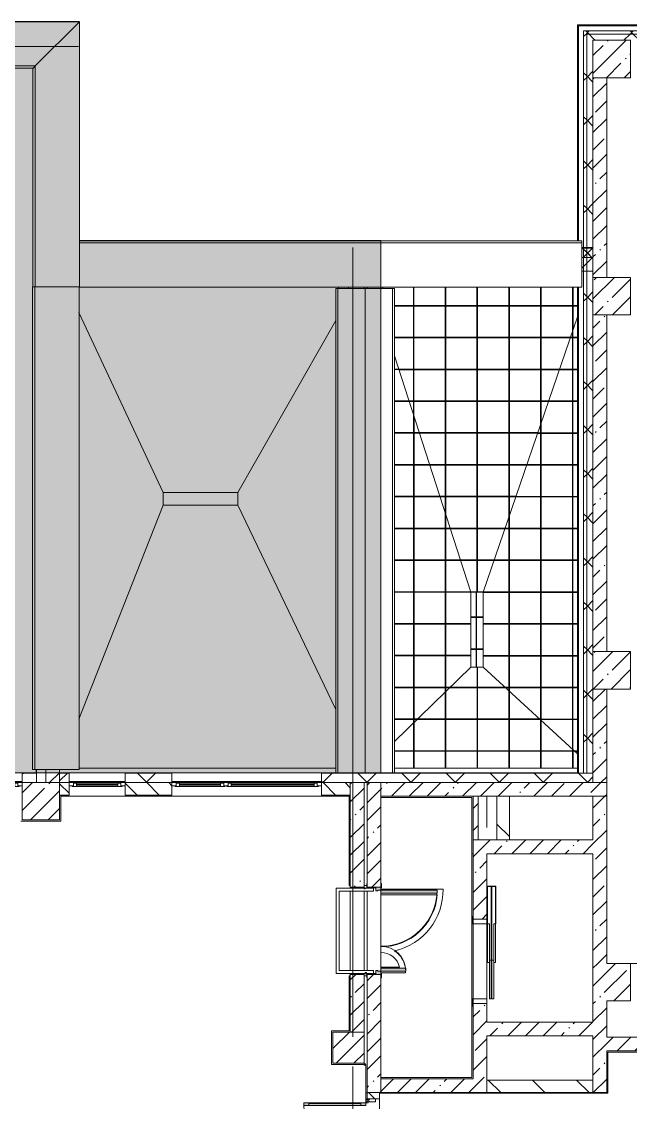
# Model space of a CAD drawing. Header units: millimetres. Extents: x 81382 to 274816, y -8553 to 29000.
# Drawn here: x 180806 to 190566, y 10073 to 27400 of the extents above; entities that cross this region are included whole.
import ezdxf

# ---------------------------------------------------------------- set-up
doc = ezdxf.new("R2010")
doc.units = ezdxf.units.MM
doc.linetypes.add('200_ШТРИХ__ш1_п0_6_', pattern=[800, 500, -300])
doc.linetypes.add('Осевая', pattern=[3175, 635, -476.25, 1587.5, -476.25])
for name, color, linetype, lineweight in [('A-DETL-2', 7, 'Continuous', 5), ('A-DETL-MBND-1', 7, '200_ШТРИХ__ш1_п0_6_', 9), ('A-GENM', 7, 'Continuous', 5), ('A-GLAZ-3', 7, 'Continuous', 5), ('A-GLAZ-CWMG-2', 7, 'Continuous', 5), ('A-ROOF', 7, 'Continuous', 5), ('A-ROOF-PATT', 7, 'Continuous', 5), ('A-WALL', 7, 'Continuous', 9), ('A-WALL-2', 7, 'Continuous', 5), ('I-WALL-2', 7, 'Continuous', 5), ('S-COLS-1', 7, 'Continuous', 5), ('Оси', 7, 'Continuous', 9), ('Оси-2', 7, 'Осевая', 9)]:
    doc.layers.add(name, color=color, linetype=linetype, lineweight=lineweight)
doc.layers.add('A-DETL-GENF-2', color=7, linetype='Continuous', lineweight=9, true_color=0xc0c0c0, transparency=0.4)
for name, color, linetype, lineweight, true_color in [('A-DETL-GENF-3', 7, 'Continuous', 5, 0xaaaaaa), ('A-DETL-GENF-4', 7, 'Continuous', 5, 0xe2e2e2), ('A-DOOR-5', 7, 'Continuous', 5, 0xe2e2e2), ('A-DOOR-6', 7, 'Continuous', 5, 0xaaaaaa), ('A-DOOR-FRAM-4', 7, 'Continuous', 5, 0xe2e2e2), ('A-DOOR-FRAM-6', 7, 'Continuous', 5, 0xaaaaaa), ('A-FLOR-1', 7, 'Continuous', 5, 0xb7b7b7), ('A-FLOR-2', 7, 'Continuous', 5, 0xaaaaaa), ('A-GENM-1', 7, 'Continuous', 5, 0x737373), ('A-WALL-3', 7, 'Continuous', 5, 0x737373), ('A-WALL-4', 7, 'Continuous', 9, 0x737373), ('I-WALL-3', 7, 'Continuous', 5, 0x737373)]:
    doc.layers.add(name, color=color, linetype=linetype, lineweight=lineweight, true_color=true_color)
pattern_1 = [(45, (147806.5, 0), (-353.5534, 353.5534), []), (135, (147806.5, 0), (-353.5534, -353.5534), [])]
pattern_2 = [(45, (147806.5, 0), (-285.123, 285.123), []), (45, (148091.6, 0), (-285.123, 285.123), [504.031, -100.806, 16.764, -84.042])]
pattern_3 = [(135, (147806.5, 0), (-353.5534, -353.5534), [])]

# ---------------------------------------------------------------- blocks, each defined once
blk = doc.blocks.new('парапет1 - парапет-18629556-3_6_3_птичка')
at = {"layer": 'A-GENM'}
blk.add_line((-2411, 27400), (33928, 27400), dxfattribs=at)
at = {"layer": 'A-GENM-1'}
for p, q in [((33926, 27398), (33219, 26691)), ((33928, 27398), (33928, 23147)), ((33219, 26691), (-1702, 26691)), ((33219, 26691), (33183, 26655)), ((33219, 23147), (33219, 26691)), ((-1665, 26654), (33182, 26654)), ((33182, 26654), (33182, 23147)), ((33928, 23147), (33920, 23147))]:
    blk.add_line(p, q, dxfattribs=at)
blk.add_open_spline([(33183, 26655), (33182, 26654), (33182, 26654), (33182, 26654), (33182, 26654)], degree=3, dxfattribs=at)
blk = doc.blocks.new('BSC_Колонна _Прямоугольная - 600х600-V36-3_6_3_птичка')
at = {"layer": 'S-COLS-1'}
h = blk.add_hatch(dxfattribs=at)
h.set_pattern_fill('FP_70', color=256, style=0, pattern_type=2)
h.set_pattern_definition([(45, (-42460, -26800), (-285.123, 285.123), []), (45, (-42174.88, -26800), (-285.123, 285.123), [504.031, -100.806, 16.764, -84.042])])
h.paths.add_polyline_path([(-300, -300), (300, -300), (300, 300), (-300, 300), (-300, 124)])
for p, q in [((300, 300), (-300, 300)), ((-300, 300), (-300, -300)), ((300, -300), (300, 300)), ((-300, -300), (300, -300))]:
    blk.add_line(p, q, dxfattribs=at)
blk = doc.blocks.new('BSC_Колонна _Прямоугольная - 600х600-V41-3_6_3_птичка')
at = {"layer": 'S-COLS-1'}
h = blk.add_hatch(dxfattribs=at)
h.set_pattern_fill('FP_76', color=256, style=0, pattern_type=2)
h.set_pattern_definition([(45, (-42460, -17000), (-285.123, 285.123), []), (45, (-42174.88, -17000), (-285.123, 285.123), [504.031, -100.806, 16.764, -84.042])])
h.paths.add_polyline_path([(-300, -300), (300, -300), (300, 300), (-300, 300)])
for p, q in [((300, 300), (-300, 300)), ((-300, 300), (-300, -300)), ((300, -300), (300, 300)), ((-300, -300), (300, -300))]:
    blk.add_line(p, q, dxfattribs=at)
blk = doc.blocks.new('BSC_Колонна _Прямоугольная - 600х600-V42-3_6_3_птичка')
at = {"layer": 'S-COLS-1'}
h = blk.add_hatch(dxfattribs=at)
h.set_pattern_fill('FP_77', color=256, style=0, pattern_type=2)
h.set_pattern_definition([(45, (-42460, -23000), (-285.123, 285.123), []), (45, (-42174.88, -23000), (-285.123, 285.123), [504.031, -100.806, 16.764, -84.042])])
h.paths.add_polyline_path([(-300, -300), (300, -300), (300, 300), (-300, 300), (-300, 98)])
for p, q in [((300, 300), (-300, 300)), ((-300, 300), (-300, -300)), ((300, -300), (300, 300)), ((-300, -300), (300, -300))]:
    blk.add_line(p, q, dxfattribs=at)
blk = doc.blocks.new('BSC_Колонна _Прямоугольная - 600х600-V56-3_6_3_птичка')
at = {"layer": 'S-COLS-1'}
h = blk.add_hatch(dxfattribs=at)
h.set_pattern_fill('FP_87', color=256, style=0, pattern_type=2)
h.set_pattern_definition([(45, (-33310, -14900), (-285.123, 285.123), []), (45, (-33024.88, -14900), (-285.123, 285.123), [504.031, -100.806, 16.764, -84.042])])
h.paths.add_polyline_path([(-300, -300), (300, -300), (300, 300), (-300, 300), (-300, -1)])
for p, q in [((300, 300), (-300, 300)), ((-300, 300), (-300, -300)), ((300, -300), (300, 300)), ((-300, -300), (300, -300))]:
    blk.add_line(p, q, dxfattribs=at)
blk = doc.blocks.new('110_Дверь_СКБ_2Ст - Д-2 1450x2100h_Лестничная клетка EIS60-31576737-3_6_3_птичка')
at = {"layer": 'A-DOOR-5'}
for points in [[(-587.5, 576.4), (-587.5, 1010), (-637.5, 1010), (-637.5, 110), (-587.5, 110)], [(662.5, 510), (612.5, 510), (612.5, 110), (662.5, 110)], [(712.5, 30), (697.5, 30), (697.5, -110), (712.5, -110)]]:
    blk.add_hatch(color=256, dxfattribs=at).paths.add_polyline_path(points)
h = blk.add_hatch(color=256, dxfattribs=at)
h.paths.add_polyline_path([(712.5, 30), (712.5, 110), (662.5, 110), (662.5, 60), (652.5, 60), (652.5, 30), (671.7, 30)])
h.paths.add_polyline_path([(-627.5, 30), (-627.5, 60), (-637.5, 60), (-637.5, 110), (-687.5, 110), (-687.5, 30)])
at = {"layer": 'A-DOOR-FRAM-4'}
for points in [[(-672.5, 110), (-672.5, 118), (-742.5, 118), (-742.5, 110)], [(-672.5, 30), (-687.5, 30), (-687.5, -110), (-672.5, -110)], [(767.5, 110), (767.5, 118), (697.5, 118), (697.5, 110)], [(-672.5, -110), (-742.5, -110), (-742.5, -118), (-672.5, -118)], [(767.5, -118), (767.5, -110), (697.5, -110), (697.5, -118)]]:
    blk.add_hatch(color=256, dxfattribs=at).paths.add_polyline_path(points)
at = {"layer": 'A-DOOR-6'}
for p, q in [((-637.5, 1010), (-637.5, 110)), ((-587.5, 1010), (-637.5, 1010)), ((-587.5, 110), (-587.5, 1010)), ((662.5, 510), (612.5, 510)), ((612.5, 510), (612.5, 110)), ((662.5, 110), (662.5, 510)), ((-637.5, 110), (-587.5, 110)), ((612.5, 110), (662.5, 110))]:
    blk.add_line(p, q, dxfattribs=at)
for centre, radius, start, end in [((-637.5, 110), 900, 0, 90), ((662.5, 110), 400, 90, 180)]:
    blk.add_arc(centre, radius, start, end, dxfattribs=at)
at = {"layer": 'A-DOOR-FRAM-6'}
for p, q in [((-672.5, 118), (-742.5, 118)), ((-742.5, 118), (-742.5, 110)), ((-742.5, 110), (-672.5, 110)), ((-637.5, 110), (-687.5, 110)), ((-687.5, 110), (-687.5, 30)), ((-687.5, 30), (-627.5, 30)), ((-672.5, 30), (-687.5, 30)), ((-687.5, 30), (-687.5, -110)), ((-672.5, 110), (-672.5, 118)), ((-672.5, -110), (-672.5, 30)), ((-637.5, 60), (-637.5, 110)), ((-627.5, 60), (-637.5, 60)), ((-627.5, 30), (-627.5, 60)), ((662.5, 60), (652.5, 60)), ((652.5, 60), (652.5, 30)), ((652.5, 30), (712.5, 30)), ((662.5, 110), (662.5, 60)), ((712.5, 110), (662.5, 110)), ((767.5, 118), (697.5, 118)), ((697.5, 118), (697.5, 110)), ((697.5, 110), (767.5, 110)), ((712.5, 30), (697.5, 30)), ((697.5, 30), (697.5, -110)), ((712.5, 30), (712.5, 110)), ((712.5, -110), (712.5, 30)), ((767.5, 110), (767.5, 118)), ((-672.5, -110), (-742.5, -110)), ((-742.5, -110), (-742.5, -118)), ((-742.5, -118), (-672.5, -118)), ((-687.5, -110), (-672.5, -110)), ((-672.5, -118), (-672.5, -110)), ((697.5, -110), (712.5, -110)), ((767.5, -110), (697.5, -110)), ((697.5, -110), (697.5, -118)), ((697.5, -118), (767.5, -118)), ((767.5, -118), (767.5, -110))]:
    blk.add_line(p, q, dxfattribs=at)
blk = doc.blocks.new('Gfhfgtnyfz rhsirf 1 - Gfhfgtnyfz rhsirf 3-21026214-3_6_3_птичка')
at = {"layer": 'A-GENM'}
for p, q in [((38780, 23120), (38966, 23120)), ((38966, 23120), (38998, 23120)), ((38966, 15358), (38966, 23120)), ((38998, 23120), (38999, 23120)), ((38999, 15358), (38999, 23120))]:
    blk.add_line(p, q, dxfattribs=at)
at = {"layer": 'A-GENM-1'}
for p, q in [((38057, 23120), (38057, 15358)), ((38057, 23120), (38058, 23120)), ((38058, 23120), (38090, 23120)), ((38090, 23120), (38528, 23120)), ((38090, 23120), (38090, 15358)), ((38528, 23120), (38780, 23120)), ((38528, 15358), (38528, 23120))]:
    blk.add_line(p, q, dxfattribs=at)
blk = doc.blocks.new('парапет6 - парапет-21094616-3_6_3_птичка')
at = {"layer": 'A-GENM-1'}
for p, q in [((33173, 23147), (33173, 15407)), ((33173, 23147), (33174, 23147)), ((33174, 23147), (33211, 23147)), ((33211, 23147), (33920, 23147)), ((33211, 23147), (33211, 15407)), ((33920, 15407), (33920, 23147)), ((33174, 15407), (33173, 15407)), ((33211, 15407), (33174, 15407)), ((33920, 15407), (33211, 15407))]:
    blk.add_line(p, q, dxfattribs=at)
blk = doc.blocks.new('120_Окно_СКБ_1Ст - 120_Окно_СКБ_1Ст 900х2500_h_-20664874-3_6_3_птичка')
at = {"layer": 'A-GLAZ-3'}
for p, q in [((-450, -127), (-450, -57)), ((-450, -57), (-380, -57)), ((450, -57), (-450, -57)), ((-380, -127), (-450, -127)), ((-450, -127), (-400, -127)), ((-380, -127), (-400, -127)), ((-400, -127), (-400, -137)), ((-400, -137), (400, -137)), ((400, -137), (-400, -137)), ((-380, -57), (-380, -127)), ((380, -87), (-380, -87)), ((-380, -87), (-380, -127)), ((-330, -137), (-330, -87)), ((-330, -107), (330, -107)), ((330, -117), (-330, -117)), ((330, -137), (330, -87)), ((380, -127), (380, -57)), ((380, -57), (450, -57)), ((380, -127), (380, -87)), ((450, -127), (380, -127)), ((400, -127), (380, -127)), ((400, -127), (450, -127)), ((400, -137), (400, -127)), ((450, -57), (450, -127))]:
    blk.add_line(p, q, dxfattribs=at)
blk = doc.blocks.new('120_Окно_СКБ_1Ст - 120_Окно_СКБ_1Ст_900х2500_h_-20705657-3_6_3_птичка')
at = {"layer": 'A-GLAZ-3'}
for p, q in [((-450, -127), (-450, -57)), ((-450, -57), (-380, -57)), ((450, -57), (-450, -57)), ((-380, -127), (-450, -127)), ((-450, -127), (-400, -127)), ((-380, -127), (-400, -127)), ((-400, -127), (-400, -137)), ((-400, -137), (400, -137)), ((400, -137), (-400, -137)), ((-380, -57), (-380, -127)), ((380, -87), (-380, -87)), ((-380, -87), (-380, -127)), ((-330, -137), (-330, -87)), ((-330, -107), (330, -107)), ((330, -117), (-330, -117)), ((330, -137), (330, -87)), ((380, -127), (380, -57)), ((380, -57), (450, -57)), ((380, -127), (380, -87)), ((450, -127), (380, -127)), ((400, -127), (380, -127)), ((400, -127), (450, -127)), ((400, -137), (400, -127)), ((450, -57), (450, -127))]:
    blk.add_line(p, q, dxfattribs=at)
blk = doc.blocks.new('120_Окно_СКБ_2Ст - 120_Окно_СКБ_2Ст 2400х2500 _мал створка слева_-22817474-3_6_3_птичка')
at = {"layer": 'A-GLAZ-3'}
for p, q in [((-1130, 127), (-1200, 127)), ((-1200, 127), (-1200, 57)), ((-1200, 127), (-1150, 127)), ((-1200, 57), (-1130, 57)), ((1200, 57), (-1200, 57)), ((-1150, 127), (-1150, 137)), ((-1150, 137), (320, 137)), ((320, 137), (-1150, 137)), ((-1130, 127), (-1150, 127)), ((-1130, 57), (-1130, 127)), ((-1130, 87), (-1130, 127)), ((300, 87), (-1130, 87)), ((-1080, 137), (-1080, 87)), ((250, 117), (-1080, 117)), ((-1080, 107), (250, 107)), ((250, 137), (250, 87)), ((370, 127), (300, 127)), ((300, 127), (300, 57)), ((300, 127), (300, 87)), ((320, 127), (300, 127)), ((300, 57), (370, 57)), ((320, 137), (320, 127)), ((320, 127), (350, 127)), ((350, 127), (350, 137)), ((350, 137), (1150, 137)), ((1150, 137), (350, 137)), ((370, 127), (350, 127)), ((370, 57), (370, 127)), ((370, 87), (370, 127)), ((1130, 87), (370, 87)), ((420, 137), (420, 87)), ((1080, 117), (420, 117)), ((420, 107), (1080, 107)), ((1080, 137), (1080, 87)), ((1200, 127), (1130, 127)), ((1130, 127), (1130, 57)), ((1130, 127), (1130, 87)), ((1150, 127), (1130, 127)), ((1130, 57), (1200, 57)), ((1150, 137), (1150, 127)), ((1150, 127), (1200, 127)), ((1200, 57), (1200, 127))]:
    blk.add_line(p, q, dxfattribs=at)
blk = doc.blocks.new('BSC_Колонна _Прямоугольная - 500х500-V141-3_6_3_птичка')
at = {"layer": 'S-COLS-1'}
h = blk.add_hatch(dxfattribs=at)
h.set_pattern_fill('FP_127', color=256, style=0, pattern_type=2)
h.set_pattern_definition([(45, (-38240, -10950), (-285.123, 285.123), []), (45, (-37954.88, -10950), (-285.123, 285.123), [504.031, -100.806, 16.764, -84.042])])
h.paths.add_polyline_path([(-250, -250), (250, -250), (250, 250), (-250, 250), (-250, 123)])
for p, q in [((250, 250), (-250, 250)), ((-250, 250), (-250, -250)), ((250, -250), (250, 250)), ((-250, -250), (250, -250))]:
    blk.add_line(p, q, dxfattribs=at)
blk = doc.blocks.new('парапет10 - парапет-22960140-3_6_3_птичка')
at = {"layer": 'A-GENM'}
for p, q in [((41980, 23888), (33928, 23888)), ((38760, 23851), (41980, 23851)), ((41980, 23888), (41980, 23887)), ((41980, 23887), (41980, 23851)), ((41980, 23851), (41980, 23142)), ((41980, 23142), (38760, 23142))]:
    blk.add_line(p, q, dxfattribs=at)
at = {"layer": 'A-GENM-1'}
for p, q in [((33928, 23851), (38760, 23851)), ((38760, 23142), (33920, 23142))]:
    blk.add_line(p, q, dxfattribs=at)
blk = doc.blocks.new('DOR_Дверь лифта - 1350х2050h-V152-3_6_3_птичка')
at = {"layer": 'A-DOOR-6'}
for p, q in [((-600, 125), (-720, 125)), ((-720, 125), (-720, 110)), ((-720, 110), (-600, 110)), ((-675, 110), (-675, -110)), ((-600, 110), (-675, 110)), ((-600, 110), (-600, 125)), ((600, 110), (-600, 110)), ((-600, 110), (-600, -110)), ((720, 125), (600, 125)), ((600, 125), (600, 110)), ((600, -110), (600, 110)), ((675, 110), (600, 110)), ((600, 110), (720, 110)), ((675, -110), (675, 110)), ((720, 110), (720, 125)), ((-675, -110), (-600, -110)), ((-600, -110), (600, -110)), ((-600, -150), (-600, -180)), ((20, -150), (-600, -150)), ((-20, -120), (-20, -150)), ((600, -120), (-20, -120)), ((-20, -150), (600, -150)), ((20, -180), (20, -150)), ((600, -110), (675, -110)), ((600, -150), (600, -120)), ((-600, -180), (20, -180)), ((-600, -190), (-600, -220)), ((20, -190), (-600, -190)), ((-600, -220), (20, -220)), ((-20, -220), (-20, -250)), ((600, -220), (-20, -220)), ((-20, -250), (600, -250)), ((20, -220), (20, -190)), ((600, -250), (600, -220))]:
    blk.add_line(p, q, dxfattribs=at)
at = {"layer": 'A-DOOR-FRAM-6'}
for p, q in [((600, -117), (600, -120)), ((1203, -117), (600, -117)), ((600, -120), (1200, -120)), ((1200, -120), (1200, -180)), ((1203, -183), (1203, -117)), ((1200, -180), (20, -180)), ((20, -180), (20, -183)), ((20, -183), (1203, -183)), ((1203, -187), (20, -187)), ((20, -187), (20, -190)), ((20, -190), (1200, -190)), ((600, -250), (600, -253)), ((1200, -250), (600, -250)), ((600, -253), (1203, -253)), ((1200, -190), (1200, -250)), ((1203, -253), (1203, -187))]:
    blk.add_line(p, q, dxfattribs=at)
blk = doc.blocks.new('Дверь_Витражная_остекление_ - ДВН_ДАО_Главный вход_1800 в свету 5-32258809-3_6_3_птичка')
at = {"layer": 'A-DETL-GENF-4'}
for points in [[(-947.5, -56), (-947.5, -20), (-992.5, -20), (-992.5, -1012.5), (-947.5, -1012.5), (-947.5, -225)], [(1042.5, -1012.5), (1042.5, -20), (997.5, -20), (997.5, -1012.5)]]:
    blk.add_hatch(color=256, dxfattribs=at).paths.add_polyline_path(points)
at = {"layer": 'A-DETL-GENF-3'}
for p, q in [((-947.5, -20), (-992.5, -20)), ((-992.5, -1012.5), (-992.5, -20)), ((-947.5, -20), (-992.5, -20)), ((-992.5, -20), (-992.5, -1012.5)), ((-992.5, -100), (-947.5, -100)), ((-982.5, -932.5), (-982.5, -100)), ((-947.5, -1012.5), (-947.5, -20)), ((-947.5, -1012.5), (-947.5, -20)), ((988.5, -932.5), (988.5, -100)), ((997.5, -1012.5), (997.5, -20)), ((997.5, -20), (997.5, -1012.5)), ((1042.5, -100), (997.5, -100)), ((1032.5, -932.5), (1032.5, -100)), ((1042.5, -1012.5), (1042.5, -20)), ((1042.5, -1012.5), (1042.5, -20)), ((-992.5, -932.5), (-947.5, -932.5)), ((-992.5, -1012.5), (-947.5, -1012.5)), ((-992.5, -1012.5), (-947.5, -1012.5)), ((1042.5, -932.5), (997.5, -932.5)), ((1042.5, -1012.5), (997.5, -1012.5)), ((997.5, -1012.5), (1042.5, -1012.5))]:
    blk.add_line(p, q, dxfattribs=at)
at = {"layer": 'A-DOOR-6'}
for p, q in [((-1042.5, 20), (-992.5, 20)), ((-1042.5, -20), (-1042.5, 20)), ((-992.5, 20), (-992.5, -20)), ((992.5, 20), (1042.5, 20)), ((992.5, -20), (992.5, 20)), ((1042.5, 20), (1042.5, -20)), ((-992.5, -20), (-1042.5, -20)), ((-992.5, -1012.5), (-992.5, -20)), ((992.5, -1012.5), (992.5, -20)), ((1042.5, -20), (992.5, -20))]:
    blk.add_line(p, q, dxfattribs=at)
for centre, start, end in [((992.5, -20), 208.98841, 212.15997), ((992.5, -20), 218.4779, 270), ((-992.5, -20), 270, 285.59895)]:
    blk.add_arc(centre, 992.5, start, end, dxfattribs=at)
blk = doc.blocks.new('Прямоугольный импост - Импост структурный с накладкой - 160мм Темный-32469899-3_6_3_птичка')
at = {"layer": 'A-GLAZ-CWMG-2'}
for p, q in [((0, 17), (-50, 17)), ((-50, 17), (-50, 0)), ((-50, 0), (-40, 0)), ((-40, 0), (-40, -40)), ((-10, -40), (-10, 0)), ((-10, 0), (0, 0)), ((0, 0), (0, 17)), ((-40, -40), (-50, -40)), ((-50, -40), (-50, -140)), ((-50, -140), (0, -140)), ((0, -40), (-10, -40)), ((0, -140), (0, -40))]:
    blk.add_line(p, q, dxfattribs=at)

msp = doc.modelspace()

# ---------------------------------------------------------------- hatches: boundary and pattern name
at = {"layer": 'A-DETL-GENF-2'}
msp.add_hatch(color=256, dxfattribs=at).paths.add_polyline_path([(146758.2, 14774.9), (147538.5, 14774.9), (147538.5, 15358), (186566.5, 15358), (186566.5, 23888.3), (181734.6, 23888.3), (181734.6, 27398.1), (145397.4, 27398.1), (145397.4, 14774.9), (145842.9, 14774.9)])
at = {"layer": 'A-ROOF-PATT'}
h = msp.add_hatch(dxfattribs=at)
h.set_pattern_fill('FP_136', color=256, style=0, pattern_type=2)
h.set_pattern_definition([(0, (147821.57, -96.4), (0, 509.904), []), (0, (147821.57, -106.4), (0, 509.904), []), (90, (147826.57, -101.4), (-510, 3e-14), []), (90, (147816.57, -101.4), (-510, 3e-14), [])])
h.paths.add_polyline_path([(188006.5, 18250), (188206.5, 18250), (189716.5, 22668.2), (189716.5, 23141.9), (186596.5, 23141.9), (186596.5, 23120.1), (186785.2, 23120.1), (186785.2, 22038.8), (187500.9, 19818.4)])
h = msp.add_hatch(dxfattribs=at)
h.set_pattern_fill('FP_133', color=256, style=0, pattern_type=2)
h.set_pattern_definition([(270, (147893.1, -106.3), (509.179, 3e-14), []), (270, (147883.1, -106.3), (509.179, 3e-14), []), (0, (147888.1, -111.3), (0, 510), []), (0, (147888.1, -101.3), (0, 510), [])])
h.paths.add_polyline_path([(189716.5, 15660.1), (189716.5, 22668.2), (188206.5, 18250), (188206.5, 17050), (188863.5, 16445.2)])
h = msp.add_hatch(dxfattribs=at)
h.set_pattern_fill('FP_134', color=256, style=0, pattern_type=2)
h.set_pattern_definition([(90, (147888.5, -1125), (-509.077, 3e-14), []), (90, (147898.5, -1125), (-509.077, 3e-14), []), (180, (147893.5, -1120), (-6e-14, -510), []), (180, (147893.5, -1130), (-6e-14, -510), [])])
h.paths.add_polyline_path([(186785.2, 15858.1), (188006.5, 17050), (188006.5, 18250), (186785.2, 22038.8), (186785.2, 16538.7)])
h = msp.add_hatch(dxfattribs=at)
h.set_pattern_fill('FP_137', color=256, style=0, pattern_type=2)
h.set_pattern_definition([(0, (147806.5, 5), (0, 510), []), (0, (147806.5, -5), (0, 510), []), (90, (147811.5, 0), (-510, 3e-14), []), (90, (147801.5, 0), (-510, 3e-14), [])])
h.paths.add_polyline_path([(188206.5, 17050), (188206.5, 18250), (188006.5, 18250), (188006.5, 17050)])
h = msp.add_hatch(dxfattribs=at)
h.set_pattern_fill('FP_135', color=256, style=0, pattern_type=2)
h.set_pattern_definition([(180, (147822.43, -79.3), (-6e-14, -509.031), []), (180, (147822.43, -69.3), (-6e-14, -509.031), []), (270, (147817.43, -74.3), (510, 3e-14), []), (270, (147827.43, -74.3), (510, 3e-14), [])])
h.paths.add_polyline_path([(187032.8, 15430), (189716.5, 15430), (189716.5, 15660.1), (188206.5, 17050), (188006.5, 17050), (186785.2, 15858.1), (186785.2, 15430)])
at = {"layer": 'A-WALL-2'}
h = msp.add_hatch(dxfattribs=at)
h.set_pattern_fill('FP_67', color=256, style=0, pattern_type=2)
h.set_pattern_definition(pattern_1)
h.paths.add_polyline_path([(189816.5, 15350), (189866.5, 15350), (189866.5, 27250), (189816.5, 27250), (189816.5, 15358)])
h = msp.add_hatch(dxfattribs=at)
h.set_pattern_fill('FP_67', color=256, style=0, pattern_type=2)
h.set_pattern_definition(pattern_1)
h.paths.add_polyline_path([(232376.5, 27200), (232376.5, 27250), (228156.5, 27250), (228156.5, 27200), (232341.8, 27200)])
h.paths.add_polyline_path([(224156.5, 27200), (225056.5, 27200), (225056.5, 27250), (224156.5, 27250)])
h.paths.add_polyline_path([(220716.5, 27200), (222056.5, 27200), (222056.5, 27250), (220716.5, 27250)])
h.paths.add_polyline_path([(210831.5, 27200), (214916.5, 27200), (214916.5, 27250), (210666.5, 27250), (210666.5, 27200)])
h.paths.add_polyline_path([(209000.8, 27200), (209766.5, 27200), (209766.5, 27250), (207666.5, 27250), (207666.5, 27200), (208085.5, 27200)])
h.paths.add_polyline_path([(217416.5, 27200), (218616.5, 27200), (218616.5, 27250), (217416.5, 27250)])
h.paths.add_polyline_path([(201678.2, 27200), (202566.5, 27200), (202566.5, 27250), (201066.5, 27250), (201066.5, 27200)])
h.paths.add_polyline_path([(198566.5, 27200), (198566.5, 27250), (197466.8, 27250), (197466.8, 27200), (198016.8, 27200)])
h.paths.add_polyline_path([(205666.5, 27200), (206766.5, 27200), (206766.5, 27250), (205666.5, 27250)])
h.paths.add_polyline_path([(190694.2, 27200), (192366.5, 27200), (192366.5, 27250), (189866.5, 27250), (189866.5, 27200), (189966.5, 27200)])
h.paths.add_polyline_path([(195466.5, 27200), (196566.8, 27200), (196566.8, 27250), (195466.5, 27250)])
h = msp.add_hatch(dxfattribs=at)
h.set_pattern_fill('FP_67', color=256, style=0, pattern_type=2)
h.set_pattern_definition(pattern_1)
h.paths.add_polyline_path([(189966.5, 15350), (189966.5, 27200), (189866.5, 27200), (189866.5, 15350)])
h = msp.add_hatch(dxfattribs=at)
h.set_pattern_fill('FP_67', color=256, style=0, pattern_type=2)
h.set_pattern_definition(pattern_1)
h.paths.add_polyline_path([(232376.5, 27100), (232376.5, 27200), (228156.5, 27200), (228156.5, 27100), (232341.8, 27100)])
h.paths.add_polyline_path([(214492.8, 27100), (214916.5, 27100), (214916.5, 27200), (210666.5, 27200), (210666.5, 27100), (210831.5, 27100)])
h.paths.add_polyline_path([(217416.5, 27100), (218616.5, 27100), (218616.5, 27200), (217416.5, 27200)])
h.paths.add_polyline_path([(222056.5, 27100), (222056.5, 27200), (220716.5, 27200), (220716.5, 27100), (221815.5, 27100)])
h.paths.add_polyline_path([(224156.5, 27100), (225056.5, 27100), (225056.5, 27200), (224156.5, 27200)])
h.paths.add_polyline_path([(209000.8, 27100), (209766.5, 27100), (209766.5, 27200), (207666.5, 27200), (207666.5, 27100), (208085.5, 27100)])
h.paths.add_polyline_path([(206766.5, 27100), (206766.5, 27200), (205666.5, 27200), (205666.5, 27100), (206254.8, 27100)])
h.paths.add_polyline_path([(201678.2, 27100), (202566.5, 27100), (202566.5, 27200), (201066.5, 27200), (201066.5, 27100)])
h.paths.add_polyline_path([(190694.2, 27100), (192366.5, 27100), (192366.5, 27200), (189966.5, 27200), (189966.5, 27100), (190566.5, 27100)])
h.paths.add_polyline_path([(195466.5, 27100), (196566.8, 27100), (196566.8, 27200), (195466.5, 27200)])
h.paths.add_polyline_path([(198566.5, 27100), (198566.5, 27200), (197466.8, 27200), (197466.8, 27100), (198016.8, 27100)])
h = msp.add_hatch(dxfattribs=at)
h.set_pattern_fill('FP_67', color=256, style=0, pattern_type=2)
h.set_pattern_definition(pattern_1)
h.paths.add_polyline_path([(189966.5, 23620), (189966.5, 23770), (189786.5, 23770), (189786.5, 23620)])
h = msp.add_hatch(dxfattribs=at)
h.set_pattern_fill('FP_67', color=256, style=0, pattern_type=2)
h.set_pattern_definition(pattern_1)
h.paths.add_polyline_path([(189966.5, 15200), (189966.5, 15350), (185616.5, 15350), (185616.5, 15200), (188863.5, 15200)])
h.paths.add_polyline_path([(177879.5, 15200), (179916.5, 15200), (179916.5, 15350), (177823.5, 15349), (177823.5, 15288), (177816.5, 15285), (177043.5, 15288), (177043.5, 15350), (173416.7, 15349), (173416.7, 15288), (173409.7, 15285), (172236.7, 15288), (172236.7, 15350), (167596.5, 15349), (167596.5, 15288), (167589.5, 15285), (166816.5, 15288), (166816.5, 15350), (162589.5, 15349), (162589.5, 15288), (162582.5, 15285), (162409.5, 15288), (162409.3, 15350), (160666.5, 15350), (160666.5, 15200), (177823.5, 15200)])
h.paths.add_polyline_path([(183216.5, 15200), (183216.5, 15350), (182466.5, 15350), (182466.5, 15200)])
h.paths.add_polyline_path([(181540.8, 15200), (181566.5, 15200), (181566.5, 15350), (181416.5, 15350), (181416.5, 15200)])
h.paths.add_polyline_path([(153966.5, 15200), (154566.5, 15200), (154566.5, 15350), (147846.5, 15350), (147846.5, 15293), (147696.5, 15293), (147696.5, 15200), (152466.5, 15200)])
h.paths.add_polyline_path([(157566.5, 15200), (157566.5, 15350), (156966.5, 15350), (156966.5, 15200), (157284.5, 15200)])
h.paths.add_polyline_path([(155911.5, 15200), (156066.5, 15200), (156066.5, 15350), (155466.5, 15350), (155466.5, 15200)])
h.paths.add_polyline_path([(180816.5, 15200), (181046.5, 15200), (181041.5, 15350), (180816.5, 15350)])
h = msp.add_hatch(dxfattribs=at)
h.set_pattern_fill('FP_65', color=256, style=0, pattern_type=2)
h.set_pattern_definition([(135, (147806.5, 0), (-176.7767, -176.7767), [])])
h.paths.add_polyline_path([(185659.8, 15000), (186076.5, 15000), (186076.5, 15200), (185616.5, 15200), (185616.5, 15000)])
h.paths.add_polyline_path([(181416.5, 15000), (181566.5, 15000), (181566.5, 15200), (181416.5, 15200)])
h.paths.add_polyline_path([(182466.5, 15000), (183216.5, 15000), (183216.5, 15200), (182466.5, 15200)])
at = {"layer": 'I-WALL-2'}
h = msp.add_hatch(dxfattribs=at)
h.set_pattern_fill('FP_63', color=256, style=0, pattern_type=2)
h.set_pattern_definition(pattern_2)
h.paths.add_polyline_path([(189966.5, 15200), (190186.5, 15200), (190186.5, 16700), (189966.5, 16700), (189966.5, 15445.5)])
h.paths.add_polyline_path([(189966.5, 17300), (190186.5, 17300), (190186.5, 22700), (189966.5, 22700), (189966.5, 17632)])
h.paths.add_polyline_path([(189966.5, 23300), (190186.5, 23300), (190186.5, 26500), (189966.5, 26500), (189966.5, 23400)])
h = msp.add_hatch(dxfattribs=at)
h.set_pattern_fill('FP_63', color=256, style=0, pattern_type=2)
h.set_pattern_definition(pattern_2)
h.paths.add_polyline_path([(189786.5, 23400), (189966.5, 23400), (189966.5, 23620), (189786.5, 23620)])
h = msp.add_hatch(dxfattribs=at)
h.set_pattern_fill('FP_67', color=256, style=0, pattern_type=2)
h.set_pattern_definition(pattern_1)
h.paths.add_polyline_path([(181046.5, 15358), (181196.5, 15358), (181196.5, 15407.3), (181046.5, 15407.3)])
h = msp.add_hatch(dxfattribs=at)
h.set_pattern_fill('FP_67', color=256, style=0, pattern_type=2)
h.set_pattern_definition(pattern_1)
h.paths.add_polyline_path([(181083.2, 15200), (181196.5, 15200), (181196.5, 15358), (181046.5, 15358), (181046.5, 15200)])
h = msp.add_hatch(dxfattribs=at)
h.set_pattern_fill('FP_63', color=256, style=0, pattern_type=2)
h.set_pattern_definition(pattern_2)
h.paths.add_polyline_path([(181196.5, 15358), (181416.5, 15358), (181416.5, 15407.3), (181196.5, 15407.3)])
h = msp.add_hatch(dxfattribs=at)
h.set_pattern_fill('FP_63', color=256, style=0, pattern_type=2)
h.set_pattern_definition(pattern_2)
h.paths.add_polyline_path([(181196.5, 15200), (181416.5, 15200), (181416.5, 15358), (181196.5, 15358)])
h = msp.add_hatch(dxfattribs=at)
h.set_pattern_fill('FP_63', color=256, style=0, pattern_type=2)
h.set_pattern_definition(pattern_2)
h.paths.add_polyline_path([(186076.5, 11200), (186296.5, 11200), (186296.5, 12125), (186076.5, 12125)])
h.paths.add_polyline_path([(186296.5, 13525), (186296.5, 15200), (186076.5, 15200), (186076.5, 13525)])
h = msp.add_hatch(dxfattribs=at)
h.set_pattern_fill('FP_63', color=256, style=0, pattern_type=2)
h.set_pattern_definition(pattern_2)
h.paths.add_polyline_path([(186566.5, 10230), (186566.5, 12125), (186346.5, 12125), (186346.5, 10230), (186546.5, 10230)])
h.paths.add_polyline_path([(186516.5, 13525), (186566.5, 13525), (186566.5, 15200), (186346.5, 15200), (186346.5, 13525), (186486.5, 13525)])
h = msp.add_hatch(dxfattribs=at)
h.set_pattern_fill('FP_63', color=256, style=0, pattern_type=2)
h.set_pattern_definition(pattern_2)
h.paths.add_polyline_path([(188626.5, 14980), (190186.5, 14980), (190186.5, 15200), (186566.5, 15200), (186566.5, 14980), (188426.5, 14980)])
h = msp.add_hatch(dxfattribs=at)
h.set_pattern_fill('FP_68', color=256, style=0, pattern_type=2)
h.set_pattern_definition([(45, (147806.5, 0), (-176.7767, 176.7767), [])])
h.paths.add_polyline_path([(188126.5, 14280), (188126.5, 14980), (188046.5, 14980), (188046.5, 14280)])
h = msp.add_hatch(dxfattribs=at)
h.set_pattern_fill('FP_66', color=256, style=0, pattern_type=2)
h.set_pattern_definition(pattern_3)
h.paths.add_polyline_path([(188626.5, 14280), (188626.5, 14980), (188426.5, 14980), (188426.5, 14280)])
h = msp.add_hatch(dxfattribs=at)
h.set_pattern_fill('FP_63', color=256, style=0, pattern_type=2)
h.set_pattern_definition(pattern_2)
h.paths.add_polyline_path([(189966.5, 10230), (190186.5, 10230), (190186.5, 11700), (189966.5, 11700), (189966.5, 10430)])
h.paths.add_polyline_path([(190186.5, 12300), (190186.5, 14980), (189966.5, 14980), (189966.5, 12300)])
h = msp.add_hatch(dxfattribs=at)
h.set_pattern_fill('FP_63', color=256, style=0, pattern_type=2)
h.set_pattern_definition(pattern_2)
h.paths.add_polyline_path([(188266.5, 10230), (188266.5, 11660), (188046.5, 11660), (188046.5, 10230)])
h.paths.add_polyline_path([(188266.5, 13010), (188266.5, 14280), (188046.5, 14280), (188046.5, 13010)])
h = msp.add_hatch(dxfattribs=at)
h.set_pattern_fill('FP_63', color=256, style=0, pattern_type=2)
h.set_pattern_definition(pattern_2)
h.paths.add_polyline_path([(189966.5, 14060), (189966.5, 14280), (188266.5, 14280), (188266.5, 14060), (188863.5, 14060)])
h = msp.add_hatch(dxfattribs=at)
h.set_pattern_fill('FP_63', color=256, style=0, pattern_type=2)
h.set_pattern_definition(pattern_2)
h.paths.add_polyline_path([(189966.5, 11140), (189966.5, 11360), (188266.5, 11360), (188266.5, 11140), (188863.5, 11140)])
h = msp.add_hatch(dxfattribs=at)
h.set_pattern_fill('FP_63', color=256, style=0, pattern_type=2)
h.set_pattern_definition(pattern_2)
h.paths.add_polyline_path([(192566.5, 10900), (192566.5, 11120), (190186.5, 11120), (190186.5, 10900), (192524.8, 10900)])
h = msp.add_hatch(dxfattribs=at)
h.set_pattern_fill('FP_63', color=256, style=0, pattern_type=2)
h.set_pattern_definition(pattern_2)
h.paths.add_polyline_path([(188046.5, 10230), (188046.5, 10450), (186566.5, 10450), (186566.5, 10230), (187032.8, 10230)])
h = msp.add_hatch(dxfattribs=at)
h.set_pattern_fill('FP_66', color=256, style=0, pattern_type=2)
h.set_pattern_definition(pattern_3)
h.paths.add_polyline_path([(189966.5, 10230), (189966.5, 10430), (188266.5, 10430), (188266.5, 10230), (188863.5, 10230)])
h = msp.add_hatch(dxfattribs=at)
h.set_pattern_fill('FP_66', color=256, style=0, pattern_type=2)
h.set_pattern_definition(pattern_3)
h.paths.add_polyline_path([(186346.5, 7900), (186546.5, 7900), (186546.5, 8000), (186346.5, 8000)])
h.paths.add_polyline_path([(186546.5, 10130), (186546.5, 10230), (186346.5, 10230), (186346.5, 10130)])
at = {"layer": 'S-COLS-1'}
h = msp.add_hatch(dxfattribs=at)
h.set_pattern_fill('FP_63', color=256, style=0, pattern_type=2)
h.set_pattern_definition(pattern_2)
h.paths.add_polyline_path([(190186.5, 11700), (190566.5, 11700), (190566.5, 12300), (189966.5, 12300), (189966.5, 11700)])

# ---------------------------------------------------------------- linework, layer by layer
at = {"layer": 'A-DETL-2'}
for p, q in [((181734.6, 27398.1), (145397.4, 27398.1)), ((181734.6, 23888.3), (181734.6, 27398.1)), ((186566.5, 23888.3), (181734.6, 23888.3)), ((186566.5, 15358), (186566.5, 23888.3)), ((147538.5, 15358), (186566.5, 15358))]:
    msp.add_line(p, q, dxfattribs=at)
at = {"layer": 'A-DETL-MBND-1'}
msp.add_line((188266.5, 14980), (188266.5, 14280), dxfattribs=at)
at = {"layer": 'A-FLOR-1'}
for p, q in [((181726.1, 22736.6), (183073.5, 19850)), ((184273.5, 19850), (185843.9, 22605.7)), ((183073.5, 19850), (184273.5, 19850)), ((183073.5, 19650), (183073.5, 19850)), ((184273.5, 19650), (184273.5, 19850)), ((181726.1, 16218.6), (183073.5, 19650)), ((184273.5, 19650), (183073.5, 19650)), ((185844, 16374), (184273.5, 19650)), ((185844.6, 15430), (181726.1, 15430))]:
    msp.add_line(p, q, dxfattribs=at)
at = {"layer": 'A-FLOR-2'}
for p, q in [((181436.5, 14980), (181436.5, 14580)), ((186056.5, 13550), (186056.5, 14980)), ((188026.5, 14960), (186566.5, 14960)), ((188026.5, 10470), (188026.5, 14960)), ((181436.5, 14580), (180796.5, 14580)), ((188046.5, 14060), (188026.5, 14060)), ((186076.5, 13550), (186056.5, 13550)), ((186338.5, 13550), (186296.5, 13550)), ((186296, 13508.5), (185847.9, 13508.5)), ((185847.9, 13508.5), (185847.9, 12138.5)), ((185897.9, 12188.5), (185897.9, 13458.5)), ((185897.9, 13458.5), (186447.9, 13458.5)), ((186447.9, 13508.5), (186316, 13508.5)), ((186447.9, 13458.5), (186447.9, 13508.5)), ((187562.7, 13491.9), (186567.9, 13491.9)), ((186567.9, 13491.9), (186567.9, 13475)), ((186567.9, 13425), (186567.9, 13401.9)), ((186567.9, 13401.9), (187470.2, 13401.9)), ((186567.9, 12567), (186567.9, 12477)), ((185847.9, 12138.5), (186316, 12138.5)), ((186447.9, 12188.5), (185897.9, 12188.5)), ((186447.9, 12140), (186447.9, 12188.5)), ((186865, 12240.8), (186567.9, 12240.8)), ((186567.9, 12240.8), (186567.9, 12225)), ((186567.9, 12175), (186567.9, 12150.8)), ((186567.9, 12150.8), (186962.3, 12150.8)), ((195966.5, 12300), (190566.5, 12300)), ((186056.5, 11220), (186056.5, 12100)), ((186056.5, 12100), (186076.5, 12100)), ((186296.5, 12100), (186338.5, 12100)), ((185776.5, 10680), (185776.5, 11220)), ((185776.5, 11220), (186056.5, 11220)), ((203604.3, 10880), (190206.5, 10880)), ((190206.5, 10880), (190206.5, 10220)), ((186301, 10680), (185776.5, 10680)), ((186326.5, 10129.4), (186326.5, 10680)), ((186566.5, 10470), (188026.5, 10470)), ((186346.5, 10220), (186326, 10220)), ((186326, 10220), (186326, 10129.7)), ((190206.5, 10220), (186546.5, 10220))]:
    msp.add_line(p, q, dxfattribs=at)
for centre, radius, start, end in [((186567.9, 13472), 905, 270, 355.56313), ((186567.9, 13472), 995, 282.67054, 1.1511), ((186567.9, 12172), 305, 13.0427, 90), ((186567.9, 12172), 395, 7.73102, 56.45952), ((186567.9, 12172), 395, 356.92799, 0.44718)]:
    msp.add_arc(centre, radius, start, end, dxfattribs=at)
at = {"layer": 'A-ROOF'}
for p, q in [((189716.5, 22668.2), (188206.5, 18250)), ((188006.5, 18250), (186784.8, 22039.9)), ((188006.5, 17050), (188006.5, 18250)), ((188006.5, 18250), (188206.5, 18250)), ((188206.5, 18250), (188206.5, 17050)), ((186784.2, 15857.1), (188006.5, 17050)), ((188206.5, 17050), (188006.5, 17050)), ((188206.5, 17050), (189717, 15659.6)), ((189716.6, 15430), (186784.2, 15430))]:
    msp.add_line(p, q, dxfattribs=at)
at = {"layer": 'A-WALL'}
for p, q in [((189736.5, 27330), (189736.5, 23887.4)), ((192366.5, 27330), (189736.5, 27330)), ((189816.5, 27250), (189816.5, 15350)), ((192366.5, 27250), (189816.5, 27250)), ((189866.5, 27200), (189866.5, 15350)), ((192366.5, 27200), (189866.5, 27200)), ((189966.5, 23773), (189786.5, 23773)), ((189966.5, 23770), (189786.5, 23770)), ((189736.5, 23141.9), (189736.5, 15350)), ((181039.5, 15353), (180816.5, 15353)), ((181046.5, 15350), (180816.5, 15350)), ((181039.5, 15358), (181039.5, 15350)), ((181046.5, 15407.3), (181046.5, 15200)), ((181196.5, 15407.3), (181196.5, 15200)), ((181416.5, 15358), (181416.5, 15200)), ((181566.5, 15353), (181416.5, 15353)), ((181566.5, 15350), (181416.5, 15350)), ((183216.5, 15353), (182466.5, 15353)), ((183216.5, 15350), (182466.5, 15350)), ((189736.5, 15353), (185616.5, 15353)), ((189966.5, 15350), (185616.5, 15350)), ((189716.5, 15358), (189736.5, 15358)), ((181566.5, 15200), (181416.5, 15200)), ((183216.5, 15200), (182466.5, 15200)), ((186076.5, 15200), (185616.5, 15200)), ((188126.5, 14980), (188046.5, 14980)), ((188626.5, 14980), (188426.5, 14980)), ((188426.5, 14280), (188626.5, 14280)), ((186566.5, 10230), (186566.5, 10450)), ((188266.5, 10430), (188266.5, 10230)), ((189966.5, 10230), (189966.5, 10430)), ((186546.5, 10230), (186346.5, 10230))]:
    msp.add_line(p, q, dxfattribs=at)
at = {"layer": 'A-WALL-2'}
for p, q in [((189716.5, 27350), (197466.8, 27350)), ((189716.5, 27350), (189716.5, 23887.4)), ((189966.5, 23400), (189966.5, 26500)), ((189966.5, 23778), (189786.5, 23778)), ((189966.5, 23620), (189966.5, 23778)), ((189966.5, 23620), (189966.5, 23620)), ((189716.5, 23141.9), (189716.5, 15358)), ((189966.5, 15200), (189966.5, 16700)), ((180816.5, 15358), (180816.5, 15200)), ((181566.5, 15000), (181566.5, 15358)), ((189716.5, 15358), (182466.5, 15358)), ((182466.5, 15358), (182466.5, 15000)), ((183216.5, 15000), (183216.5, 15358)), ((185616.5, 15358), (185616.5, 15000)), ((178416.5, 15200), (180816.5, 15200)), ((183216.5, 15200), (181416.5, 15200)), ((185616.5, 15200), (189966.5, 15200)), ((186076.5, 15000), (186076.5, 15200)), ((181416.5, 15000), (181566.5, 15000)), ((182466.5, 15000), (183216.5, 15000)), ((185616.5, 15000), (186076.5, 15000)), ((186316, 13514), (186296, 13514)), ((186296, 13514), (186296, 13494)), ((186296, 13494), (186316, 13494)), ((186316, 13494), (186316, 13514)), ((186336, 12156), (186316, 12156)), ((186316, 12156), (186316, 12136)), ((186316, 12136), (186336, 12136)), ((186336, 12136), (186336, 12156)), ((186301, 10689), (186301, 10669)), ((186321, 10689), (186301, 10689)), ((186301, 10669), (186321, 10669)), ((186321, 10669), (186321, 10689))]:
    msp.add_line(p, q, dxfattribs=at)
at = {"layer": 'A-WALL-3'}
for p, q in [((181039.5, 15358), (177893.5, 15358)), ((181416.5, 15358), (182466.5, 15358))]:
    msp.add_line(p, q, dxfattribs=at)
at = {"layer": 'A-WALL-4'}
msp.add_line((181041.5, 15350), (181041.5, 15407.3), dxfattribs=at)
at = {"layer": 'I-WALL-2'}
for p, q in [((190186.5, 23300), (190186.5, 26500)), ((189966.5, 23620), (189786.5, 23620)), ((189786.5, 23400), (189966.5, 23400)), ((189966.5, 23400), (189966.5, 23300)), ((186596.5, 23141.9), (186596.5, 23120.1)), ((189966.5, 22700), (189966.5, 17300)), ((190186.5, 17300), (190186.5, 22700)), ((190186.5, 15200), (190186.5, 16700)), ((183216.5, 15200), (185616.5, 15200)), ((186296.5, 13513.5), (186296.5, 15200)), ((186346.5, 15200), (186346.5, 13580)), ((190186.5, 15200), (186566.5, 15200)), ((186566.5, 13580), (186566.5, 15200)), ((190186.5, 14980), (190186.5, 15200)), ((181436.5, 15000), (181436.5, 14980)), ((186076.5, 14980), (181436.5, 14980)), ((186076.5, 15000), (186076.5, 13508.5)), ((186566.5, 14980), (188046.5, 14980)), ((188046.5, 14980), (188046.5, 13010)), ((188126.5, 14980), (188426.5, 14980)), ((188126.5, 14280), (188126.5, 14980)), ((188426.5, 14980), (188426.5, 14280)), ((188626.5, 14980), (190186.5, 14980)), ((188626.5, 14280), (188626.5, 14980)), ((190186.5, 14980), (189966.5, 14980)), ((189966.5, 14980), (189966.5, 14280)), ((190186.5, 12300), (190186.5, 14980)), ((188046.5, 14280), (188426.5, 14280)), ((189966.5, 14280), (188626.5, 14280)), ((188266.5, 13010), (188266.5, 14060)), ((188266.5, 14060), (189966.5, 14060)), ((189966.5, 14060), (189966.5, 12300)), ((186076.5, 13525), (186296.5, 13525)), ((186076.5, 12188.5), (186076.5, 13458.5)), ((186296.5, 13458.5), (186296.5, 12188.5)), ((186346.5, 12188.5), (186346.5, 13458.5)), ((186566.5, 13425), (186566.5, 12225)), ((188046.5, 13010), (188266.5, 13010)), ((186076.5, 12138.5), (186076.5, 11200)), ((186296.5, 11200), (186296.5, 12138.5)), ((186296.5, 12125), (186076.5, 12125)), ((186346.5, 12070), (186346.5, 10230)), ((186566.5, 10450), (186566.5, 12070)), ((188046.5, 11660), (188046.5, 10450)), ((188266.5, 11660), (188046.5, 11660)), ((188266.5, 11360), (188266.5, 11660)), ((189966.5, 11700), (189966.5, 11360)), ((190186.5, 11120), (190186.5, 11700)), ((189966.5, 11360), (188266.5, 11360)), ((188266.5, 10430), (188266.5, 11140)), ((188266.5, 11140), (189966.5, 11140)), ((189966.5, 11140), (189966.5, 10430)), ((192566.5, 11120), (190186.5, 11120)), ((190186.5, 10230), (190186.5, 10900)), ((190186.5, 10900), (203554.3, 10900)), ((188046.5, 10450), (186566.5, 10450)), ((189966.5, 10430), (188266.5, 10430)), ((186346.5, 10230), (186346.5, 10120)), ((186546.5, 10230), (188266.5, 10230)), ((186546.5, 10230), (186546.5, 7900)), ((188266.5, 10230), (190186.5, 10230)), ((186346.5, 10130), (186546.5, 10130))]:
    msp.add_line(p, q, dxfattribs=at)
at = {"layer": 'I-WALL-3'}
for p, q in [((185889.5, 23120.1), (185889.5, 23141.9)), ((186046.5, 23141.9), (186046.5, 23120.1)), ((186296.5, 23141.9), (186296.5, 23120.1)), ((186346.5, 23120.1), (186346.5, 23141.9)), ((181039.5, 15407.3), (181039.5, 15358)), ((181416.5, 15358), (181416.5, 15407.3))]:
    msp.add_line(p, q, dxfattribs=at)
at = {"layer": 'S-COLS-1'}
for p, q in [((189966.5, 12300), (189966.5, 11700)), ((190566.5, 12300), (190186.5, 12300)), ((190566.5, 11700), (190566.5, 12300)), ((190186.5, 11700), (190566.5, 11700))]:
    msp.add_line(p, q, dxfattribs=at)
at = {"layer": 'Оси'}
for p, q in [((169216.5, 27000), (181716.5, 27000)), ((186116.5, 11277.7), (186116.5, 23777.7))]:
    msp.add_line(p, q, dxfattribs=at)
at = {"layer": 'Оси-2'}
msp.add_line((186116.5, 7947.2), (186116.5, 11277.7), dxfattribs=at)

# ---------------------------------------------------------------- block references
at = {"layer": 'A-DOOR-6'}
for name, p, rotation in [('110_Дверь_СКБ_2Ст - Д-2 1450x2100h_Лестничная клетка EIS60-31576737-3_6_3_птичка', (186456.5, 12837.5), 269.9999999999999), ('DOR_Дверь лифта - 1350х2050h-V152-3_6_3_птичка', (188156.5, 12335), 90), ('Дверь_Витражная_остекление_ - ДВН_ДАО_Главный вход_1800 в свету 5-32258809-3_6_3_птичка', (186342.5, 9072.5), 269.9999999999999)]:
    msp.add_blockref(name, p, dxfattribs=dict(at, rotation=rotation))
at = {"layer": 'A-GENM'}
for name, p in [('парапет1 - парапет-18629556-3_6_3_птичка', (147806.5, 0)), ('парапет10 - парапет-22960140-3_6_3_птичка', (147806.5, 0)), ('Gfhfgtnyfz rhsirf 1 - Gfhfgtnyfz rhsirf 3-21026214-3_6_3_птичка', (147786.5, 0))]:
    msp.add_blockref(name, p, dxfattribs=at)
at = {"layer": 'A-GENM-1'}
msp.add_blockref('парапет6 - парапет-21094616-3_6_3_птичка', (147806.5, 0), dxfattribs=at)
at = {"layer": 'A-GLAZ-3'}
for name, p in [('120_Окно_СКБ_1Ст - 120_Окно_СКБ_1Ст_900х2500_h_-20705657-3_6_3_птичка', (180366.5, 15275)), ('120_Окно_СКБ_1Ст - 120_Окно_СКБ_1Ст 900х2500_h_-20664874-3_6_3_птичка', (182016.5, 15275))]:
    msp.add_blockref(name, p, dxfattribs=at)
at = {"layer": 'A-GLAZ-3', "rotation": 180}
msp.add_blockref('120_Окно_СКБ_2Ст - 120_Окно_СКБ_2Ст 2400х2500 _мал створка слева_-22817474-3_6_3_птичка', (184416.5, 15275), dxfattribs=at)
at = {"layer": 'A-GLAZ-CWMG-2', "rotation": 89.99999999999993}
msp.add_blockref('Прямоугольный импост - Импост структурный с накладкой - 160мм Темный-32469899-3_6_3_птичка', (186342.5, 10130), dxfattribs=at)
at = {"layer": 'S-COLS-1'}
for name, p in [('BSC_Колонна _Прямоугольная - 600х600-V36-3_6_3_птичка', (190266.5, 26800)), ('BSC_Колонна _Прямоугольная - 600х600-V42-3_6_3_птичка', (190266.5, 23000)), ('BSC_Колонна _Прямоугольная - 600х600-V41-3_6_3_птичка', (190266.5, 17000)), ('BSC_Колонна _Прямоугольная - 600х600-V56-3_6_3_птичка', (181116.5, 14900)), ('BSC_Колонна _Прямоугольная - 500х500-V141-3_6_3_птичка', (186046.5, 10950))]:
    msp.add_blockref(name, p, dxfattribs=at)

doc.saveas('drawing.dxf')
